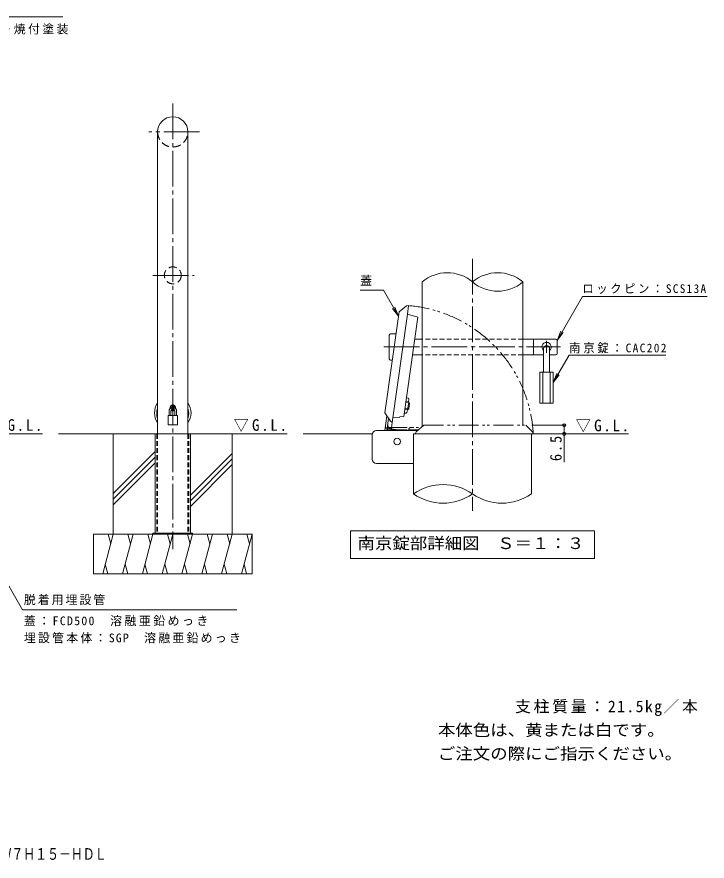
# Model space of a CAD drawing. Units: millimetres, scale not verified, with parts at other scales. Extents: x -1880 to 1872, y -1365 to 811.
# Drawn here: x 131 to 1872, y -1365 to 764 of the extents above; entities that cross this region are included whole.
import ezdxf
from ezdxf.enums import TextEntityAlignment as Align

# ---------------------------------------------------------------- set-up
doc = ezdxf.new("R2010")
doc.units = ezdxf.units.MM
doc.header["$LTSCALE"] = 10
doc.header["$PDMODE"] = 32
doc.header["$PDSIZE"] = 8
for name, pattern in [('CHAIN1', [8, 5, -1, 1, -1]), ('CHAIN2', [12, 9, -1, 1, -1]), ('DASHED1', [1.8, 1.2, -0.6]), ('DASHED2', [3, 2, -1]), ('DOUBLE_CHAIN1', [8.8, 5, -1, 0.6, -0.6, 0.6, -1])]:
    doc.linetypes.add(name, pattern=pattern)
for name, color, linetype, lineweight in [('B-0_通り芯', 4, 'Continuous', 9), ('B-1_躯体', 3, 'Continuous', 9), ('B-2_仕上', 3, 'Continuous', 9), ('B-4_文字', 7, 'Continuous', 9), ('B-5_建具', 7, 'Continuous', 9), ('B-6_間仕切', 7, 'Continuous', 9), ('B-9_記号', 7, 'Continuous', 9), ('B-A_インテリア', 2, 'Continuous', 9), ('B-B_衛生陶器', 2, 'Continuous', 9), ('B-E_見え係り', 6, 'Continuous', 5), ('C-0_通り芯', 4, 'Continuous', 9), ('C-1_躯体', 7, 'Continuous', 9), ('C-2_仕上', 3, 'Continuous', 9), ('C-3_寸法', 3, 'DASHED1', 9), ('C-5_建具', 7, 'Continuous', 9), ('C-6_間仕切', 2, 'Continuous', 9), ('C-E_見え係り', 6, 'Continuous', 5)]:
    doc.layers.add(name, color=color, linetype=linetype, lineweight=lineweight)
doc.layers.add('F-5_F-5ﾚｲﾔ', color=2, linetype='Continuous')
doc.layers.add('F-F_F-Fﾚｲﾔ', color=2, linetype='Continuous')
doc.styles.add('ＭＳ ゴシック', font='')
doc.styles.get('ＭＳ ゴシック').set_extended_font_data('MS Gothic')

msp = doc.modelspace()

# ---------------------------------------------------------------- linework, layer by layer
at = {"layer": 'B-0_通り芯', "color": 7, "linetype": 'CHAIN2'}
for p, q in [((1279.93, 153.98), (1279.93, -481.34)), ((1056.43, -68.12), (1501.78, -68.12))]:
    msp.add_line(p, q, dxfattribs=at)
at = {"layer": 'B-0_通り芯'}
for p, q in [((1113.85, 35.22), (1094.88, 20.55)), ((1059.08, -234.19), (1094.88, 20.55)), ((1077.52, -258.62), (1115.87, 14.23)), ((1141.81, 7.22), (1106.62, -243.22)), ((1115.87, 14.23), (1141.81, 7.22)), ((1072.96, -255.69), (1059.08, -234.19)), ((1096.15, -245.81), (1079.36, -245.55)), ((1096.33, -244.57), (1096.15, -245.81)), ((1096.33, -244.57), (1106.62, -243.22)), ((1077.52, -258.62), (1072.96, -255.69)), ((1428.43, -287.45), (1131.43, -287.45)), ((1131.43, -438.77), (1131.43, -287.45)), ((1135.62, -287.45), (1411.15, -287.45)), ((1428.43, -287.45), (1428.43, -438.77))]:
    msp.add_line(p, q, dxfattribs=at)
at = {"layer": 'B-0_通り芯', "linetype": 'DOUBLE_CHAIN1'}
for p, q in [((1137.88, -282.53), (1157.25, -265.79)), ((1157.25, -265.79), (1414.49, -265.79)), ((1431.65, -282.53), (1414.49, -265.79)), ((1135.62, -287.45), (1137.88, -282.53))]:
    msp.add_line(p, q, dxfattribs=at)
at = {"layer": 'B-0_通り芯'}
msp.add_lwpolyline([(1113.85, 35.22), (1118.96, 36.18), (1115.87, 14.23)], dxfattribs=at)
at = {"layer": 'B-0_通り芯', "linetype": 'DOUBLE_CHAIN1'}
msp.add_lwpolyline([(1431.65, -282.53), (1433.32, -287.45), (1411.15, -287.45)], dxfattribs=at)
msp.add_arc((1089.99, -306.45), 343.86, 3.1675, 85.1675, dxfattribs=at)
at = {"layer": 'B-0_通り芯'}
for centre, start, end in [((1205.68, -544.82), 55.00314, 124.99686), ((1205.68, -332.72), 235.00314, 304.99686), ((1354.18, -332.72), 235.00314, 304.99686)]:
    msp.add_arc(centre, 129.46, start, end, dxfattribs=at)
at = {"layer": 'B-1_躯体'}
for p, q in [((1026.82, -351.12), (1026.82, -289.79)), ((1037.82, -278.79), (1142.21, -278.79)), ((1037.76, -362.12), (1131.43, -362.12))]:
    msp.add_line(p, q, dxfattribs=at)
for centre, start, end in [((1037.82, -289.79), 90, 180), ((1037.82, -351.12), 180, 270)]:
    msp.add_arc(centre, 11, start, end, dxfattribs=at)
at = {"layer": 'B-2_仕上'}
for p, q in [((1152.76, 95.87), (1152.76, -269.66)), ((1407.1, 95.87), (1407.1, -265.79))]:
    msp.add_line(p, q, dxfattribs=at)
for centre, start, end in [((1216.35, 20.9), 49.69653, 130.30347), ((1343.51, 20.9), 49.69653, 130.30347), ((1343.51, 170.83), 229.69653, 310.30347)]:
    msp.add_arc(centre, 98.3, start, end, dxfattribs=at)
at = {"layer": 'B-4_文字'}
for p, q in [((1514.21, -265.79), (1429.42, -265.79)), ((1511.21, -265.79), (1511.21, -287.45)), ((1514.21, -287.45), (1451.26, -287.45)), ((1511.21, -287.45), (1511.21, -358.35))]:
    msp.add_line(p, q, dxfattribs=at)
for p in [(1511.21, -265.79), (1511.21, -287.45)]:
    msp.add_point(p, dxfattribs=at)
at = {"layer": 'B-5_建具'}
for p, q in [((1055.49, 75), (996.69, 75)), ((1055.49, 75), (1093.32, 9.47)), ((1078.1, 29.31), (1093.32, 9.47)), ((1083.75, 32.57), (1093.32, 9.47)), ((1493.51, -51.45), (1503.07, -28.36)), ((1493.51, -51.45), (1508.73, -31.62)), ((1483.51, -157.94), (1493.07, -134.84)), ((1483.51, -157.94), (1498.73, -138.11)), ((971.93, -531.7), (1587.93, -531.7)), ((971.93, -531.7), (971.93, -601.7)), ((1587.93, -531.7), (1587.93, -601.7)), ((971.93, -601.7), (1587.93, -601.7))]:
    msp.add_line(p, q, dxfattribs=at)
for points in [[(1493.51, -51.45), (1557.28, 59.01), (1871.66, 59.01)], [(1483.51, -157.94), (1523.68, -88.45), (1767.27, -88.45)]]:
    msp.add_lwpolyline(points, dxfattribs=at)
at = {"layer": 'B-6_間仕切'}
for p, q in [((1070.17, -98.12), (1070.17, -38.12)), ((1073.51, -34.79), (1087.05, -34.79)), ((1152.76, -48.12), (1133.98, -48.12)), ((1490.17, -48.12), (1407.1, -48.12)), ((1433.51, -48.12), (1433.51, -88.12)), ((1493.51, -51.45), (1493.51, -84.79)), ((1077.68, -101.45), (1073.51, -101.45)), ((1152.76, -88.12), (1128.36, -88.12)), ((1459.34, -88.12), (1407.1, -88.12)), ((1490.17, -88.12), (1474.34, -88.12))]:
    msp.add_line(p, q, dxfattribs=at)
at = {"layer": 'B-6_間仕切', "linetype": 'DASHED1'}
for p, q in [((1407.1, -48.12), (1152.76, -48.12)), ((1407.1, -88.12), (1152.76, -88.12))]:
    msp.add_line(p, q, dxfattribs=at)
at = {"layer": 'B-6_間仕切', "linetype": 'CHAIN1'}
msp.add_line((1466.84, -53.06), (1466.84, -83.27), dxfattribs=at)
at = {"layer": 'B-6_間仕切', "color": 2}
for p, q in [((1058.53, -278.79), (1063.78, -241.47)), ((1064.69, -273.28), (1068.2, -248.32))]:
    msp.add_line(p, q, dxfattribs=at)
at = {"layer": 'B-6_間仕切', "color": 2, "linetype": 'DASHED1'}
for p, q in [((1063.92, -278.79), (1064.69, -273.28)), ((1096.7, -277.83), (1064.35, -273.28)), ((1119.27, -278.79), (1119.27, -276.45))]:
    msp.add_line(p, q, dxfattribs=at)
at = {"layer": 'B-6_間仕切', "color": 2, "linetype": 'DOUBLE_CHAIN1'}
for p, q in [((1065.6, -271.45), (1150.69, -271.45)), ((1065.6, -278.79), (1065.6, -271.45)), ((1065.6, -276.79), (1119.32, -276.79)), ((1119.32, -276.79), (1144.52, -276.79))]:
    msp.add_line(p, q, dxfattribs=at)
at = {"layer": 'B-6_間仕切'}
for centre, radius, start, end in [((1073.51, -38.12), 3.33, 90, 180), ((1466.84, -68.12), 11.67, 310.00473, 229.99223), ((1490.17, -51.45), 3.33, 0, 90), ((1490.17, -84.79), 3.33, 270, 0), ((1073.51, -98.12), 3.33, 180, 270)]:
    msp.add_arc(centre, radius, start, end, dxfattribs=at)
at = {"layer": 'B-6_間仕切', "color": 2}
msp.add_arc((1065.05, -268.33), 5, 172, 262, dxfattribs=at)
at = {"layer": 'B-6_間仕切', "color": 2, "linetype": 'DOUBLE_CHAIN1'}
for centre, radius, end in [((1124.27, -276.45), 5, 180), ((1129.99, -287.45), 10.67, 125.65749)]:
    msp.add_arc(centre, radius, 90, end, dxfattribs=at)
at = {"layer": 'B-6_間仕切', "color": 2, "linetype": 'DASHED1'}
msp.add_arc((1094.38, -294.33), 16.67, 68.88372, 82, dxfattribs=at)
at = {"layer": 'B-9_記号'}
for p, q in [((1074.69, -278.79), (1077.52, -258.62)), ((1103.9, -278.79), (1075.25, -274.76))]:
    msp.add_line(p, q, dxfattribs=at)
msp.add_arc((1076.74, -264.2), 10.67, 172, 262, dxfattribs=at)
at = {"layer": 'B-A_インテリア'}
for p, q in [((1459.34, -72.29), (1459.34, -131.45)), ((1474.34, -72.29), (1474.34, -131.45)), ((1450.17, -131.45), (1483.51, -131.45)), ((1457.67, -131.45), (1457.67, -209.79)), ((1476.01, -131.45), (1476.01, -209.79)), ((1483.51, -131.45), (1483.51, -209.79))]:
    msp.add_line(p, q, dxfattribs=at)
msp.add_lwpolyline([(1450.17, -131.45), (1450.17, -209.79), (1483.51, -209.79)], dxfattribs=at)
msp.add_arc((1466.84, -72.29), 7.5, 0, 180, dxfattribs=at)
at = {"layer": 'B-B_衛生陶器'}
for p, q in [((1111.5, -208.49), (1121.4, -209.89)), ((1111.87, -205.85), (1119.13, -206.87)), ((1113.14, -196.78), (1118.32, -197.5)), ((1116.35, -226.68), (1119.13, -206.87)), ((1119.4, -200.18), (1118.32, -197.5)), ((1119.4, -200.18), (1118.47, -206.78)), ((1119.13, -206.87), (1121.4, -209.89)), ((1119.36, -224.41), (1121.4, -209.89)), ((1109.08, -225.66), (1116.35, -226.68)), ((1109.46, -223.02), (1119.36, -224.41)), ((1114.76, -233.19), (1112.98, -235.46)), ((1115.69, -226.59), (1114.76, -233.19)), ((1116.35, -226.68), (1119.36, -224.41)), ((1107.81, -234.74), (1112.98, -235.46))]:
    msp.add_line(p, q, dxfattribs=at)
at = {"layer": 'B-E_見え係り'}
for p, q in [((852.76, -287.45), (1027.07, -287.45)), ((1428.43, -287.45), (1673.76, -287.45))]:
    msp.add_line(p, q, dxfattribs=at)
at = {"layer": 'B-E_見え係り', "color": 4, "lineweight": 9}
msp.add_circle((1089.99, -306.45), 8.33, dxfattribs=at)
at = {"layer": 'C-0_通り芯', "color": 7, "linetype": 'CHAIN2'}
for p, q in [((524.1, 546.27), (524.1, -578.09)), ((591.44, 474.4), (463.92, 474.4)), ((473.99, 112.55), (578.08, 112.55))]:
    msp.add_line(p, q, dxfattribs=at)
at = {"layer": 'C-0_通り芯'}
for p, q in [((517.1, -220.81), (517.1, -222.72)), ((531.1, -220.81), (531.1, -222.72)), ((568.65, -287.45), (479.55, -287.45)), ((479.55, -537.45), (479.55, -287.45)), ((568.65, -537.45), (568.65, -287.45))]:
    msp.add_line(p, q, dxfattribs=at)
at = {"layer": 'C-0_通り芯', "linetype": 'DASHED1'}
for p, q in [((483.75, -287.45), (483.75, -537.45)), ((564.45, -287.45), (564.45, -537.45))]:
    msp.add_line(p, q, dxfattribs=at)
at = {"layer": 'C-0_通り芯'}
for centre, radius, start, end in [((522.3, -234.58), 44.26, 145.23146, 214.76854), ((525.89, -234.58), 44.26, 325.23213, 34.76787), ((522.3, -235.91), 38.66, 160.1295, 199.8705), ((524.1, -220.81), 7, 359.99939, 180.00061), ((524.1, -222.72), 7, 179.99939, 187.6925), ((524.1, -222.72), 7, 229.58139, 310.41597), ((524.1, -222.72), 7, 352.30522, 0.00061), ((525.89, -235.91), 38.66, 340.1308, 19.8692)]:
    msp.add_arc(centre, radius, start, end, dxfattribs=at)
at = {"layer": 'C-1_躯体'}
for p, q in [((574.1, -537.45), (474.1, -537.45)), ((474.1, -537.45), (474.1, -540.65)), ((511.6, -537.45), (511.6, -540.65)), ((536.6, -537.45), (536.6, -540.65)), ((574.1, -537.45), (574.1, -540.65))]:
    msp.add_line(p, q, dxfattribs=at)
at = {"layer": 'C-2_仕上'}
for p, q in [((485.95, 474.4), (485.95, -287.45)), ((562.25, 474.4), (562.25, -287.45))]:
    msp.add_line(p, q, dxfattribs=at)
at = {"layer": 'C-2_仕上', "linetype": 'DASHED2'}
msp.add_circle((524.1, 112.55), 21.35, dxfattribs=at)
at = {"layer": 'C-2_仕上'}
msp.add_arc((524.1, 474.4), 38.15, 0, 180, dxfattribs=at)
at = {"layer": 'C-2_仕上', "linetype": 'DASHED2'}
msp.add_arc((524.1, 474.4), 38.15, 180.14683, 0, dxfattribs=at)
at = {"layer": 'C-3_寸法'}
for p, q in [((485.95, -287.45), (485.95, -537.45)), ((562.25, -287.45), (562.25, -537.45))]:
    msp.add_line(p, q, dxfattribs=at)
at = {"layer": 'C-5_建具'}
for p, q in [((-316.99, 764.46), (246.38, 764.47)), ((521.6, -226.42), (521.6, -216.88)), ((526.6, -226.42), (526.6, -216.88)), ((-48.17, -394.55), (144.9, -731.35)), ((685.96, -731.35), (144.9, -731.35))]:
    msp.add_line(p, q, dxfattribs=at)
for centre, radius, start, end in [((524.1, -221.65), 6, 349.8367, 190.1633), ((524.1, -221.65), 6, 234.7027, 305.2973), ((522.6, -216.88), 1, 107.45982, 180), ((522.6, -226.42), 1, 180, 252.54018), ((525.6, -216.88), 1, 0, 72.54018), ((525.6, -226.42), 1, 287.45982, 0)]:
    msp.add_arc(centre, radius, start, end, dxfattribs=at)
at = {"layer": 'C-6_間仕切'}
for p, q in [((514.6, -230.15), (514.6, -240.65)), ((519.1, -230.15), (519.1, -240.65)), ((529.1, -230.15), (529.1, -240.65)), ((533.6, -230.15), (533.6, -240.65)), ((512.1, -240.65), (536.1, -240.65)), ((536.1, -240.65), (536.1, -264.15))]:
    msp.add_line(p, q, dxfattribs=at)
msp.add_lwpolyline([(512.1, -240.65), (512.1, -264.15), (536.1, -264.15)], dxfattribs=at)
for radius, start, end in [(9.5, 105.25735, 180), (5, 119.99915, 180), (9.5, 0, 74.74271), (5, 0, 60.00085)]:
    msp.add_arc((524.1, -230.15), radius, start, end, dxfattribs=at)
at = {"layer": 'C-E_見え係り'}
for p, q in [((-54.57, -287.45), (195.43, -287.45)), ((235.95, -287.45), (485.95, -287.45)), ((374.1, -540.65), (374.1, -287.45)), ((562.25, -287.45), (812.22, -287.45)), ((674.1, -540.65), (674.1, -287.45)), ((479.55, -332.19), (374.1, -437.64)), ((674.1, -336.53), (568.65, -441.98)), ((479.55, -346.34), (374.1, -451.79)), ((479.55, -360.48), (374.1, -465.93)), ((674.1, -350.67), (568.65, -456.12)), ((674.1, -364.81), (568.65, -470.26)), ((324.1, -540.65), (724.1, -540.65)), ((324.1, -640.65), (324.1, -540.65)), ((374.1, -540.65), (347.3, -640.65)), ((361.05, -540.65), (367.57, -565)), ((424.1, -540.65), (397.3, -640.65)), ((411.05, -540.65), (417.57, -565)), ((474.1, -540.65), (447.3, -640.65)), ((461.05, -540.65), (467.57, -565)), ((524.1, -540.65), (497.3, -640.65)), ((511.05, -540.65), (517.57, -565)), ((574.1, -540.65), (547.3, -640.65)), ((561.05, -540.65), (567.57, -565)), ((624.1, -540.65), (597.3, -640.65)), ((611.05, -540.65), (617.57, -565)), ((674.1, -540.65), (647.3, -640.65)), ((661.05, -540.65), (667.57, -565)), ((724.1, -540.65), (697.3, -640.65)), ((711.05, -540.65), (717.57, -565)), ((724.1, -640.65), (724.1, -540.65)), ((360.35, -640.65), (353.83, -616.3)), ((410.35, -640.65), (403.83, -616.3)), ((460.35, -640.65), (453.83, -616.3)), ((510.35, -640.65), (503.83, -616.3)), ((560.35, -640.65), (553.83, -616.3)), ((610.35, -640.65), (603.83, -616.3)), ((660.35, -640.65), (653.83, -616.3)), ((710.35, -640.65), (703.83, -616.3)), ((324.1, -640.65), (724.1, -640.65))]:
    msp.add_line(p, q, dxfattribs=at)

# ---------------------------------------------------------------- texts
at = {"layer": 'B-4_文字', "color": 2, "insert": (1540.25, -283.32), "char_height": 29.33, "attachment_point": 7, "style": 'ＭＳ ゴシック'}
msp.add_mtext('\\T1.22;\\W0.95;▽G.L.', dxfattribs=at)
at = {"layer": 'B-4_文字', "color": 2, "insert": (1505.21, -355.96), "char_height": 29.33, "attachment_point": 7, "rotation": 90, "style": 'ＭＳ ゴシック'}
msp.add_mtext('\\T1.27;\\W0.9;6.5', dxfattribs=at)
at = {"layer": 'B-5_建具', "style": 'ＭＳ ゴシック'}
msp.add_text('蓋', height=21.99, dxfattribs=at).set_placement((996.69, 81.66), align=Align.BOTTOM_LEFT)
at = {"layer": 'B-5_建具', "color": 2, "style": 'ＭＳ ゴシック', "width": 1.1}
msp.add_text('南京錠部詳細図\u3000Ｓ＝１：３', height=29.33, dxfattribs=at).set_placement((989.93, -586.7), align=Align.BOTTOM_LEFT)
at = {"layer": 'B-5_建具', "char_height": 21.99, "attachment_point": 7, "style": 'ＭＳ ゴシック'}
for s, insert in [('\\T1.23;\\W0.95;ロックピン：SCS13A', (1557.28, 65.67)), ('\\T1.25;\\W0.95;南京錠：CAC202', (1523.68, -84.32))]:
    msp.add_mtext(s, dxfattribs=dict(at, insert=insert))
at = {"layer": 'C-5_建具', "char_height": 21.99, "attachment_point": 7, "style": 'ＭＳ ゴシック'}
for s, insert in [('\\T1.2;STK400\u3000溶融亜鉛めっき＋焼付塗装', (-308.61, 720.13)), ('\\T1.17;脱着用埋設管', (148.46, -719.49)), ('\\T1.21;蓋：FCD500\u3000溶融亜鉛めっき', (148.46, -772.44)), ('\\T1.19;埋設管本体：SGP\u3000溶融亜鉛めっき', (148.46, -815.49))]:
    msp.add_mtext(s, dxfattribs=dict(at, insert=insert))
at = {"layer": 'C-5_建具', "color": 2, "char_height": 29.33, "attachment_point": 7, "style": 'ＭＳ ゴシック'}
for insert in [(60.71, -282.23), (677.51, -282.23)]:
    msp.add_mtext('\\T1.22;\\W0.95;▽G.L.', dxfattribs=dict(at, insert=insert))
at = {"layer": 'F-5_F-5ﾚｲﾔ', "style": 'ＭＳ ゴシック', "width": 1.1}
for s, p in [('本体色は、黄または白です。', (1192.64, -1057.84)), ('ご注文の際にご指示ください。', (1192.64, -1117.31))]:
    msp.add_text(s, height=29.33, dxfattribs=at).set_placement(p, align=Align.BOTTOM_LEFT)
at = {"layer": 'F-5_F-5ﾚｲﾔ', "insert": (1387.34, -999.01), "char_height": 29.33, "attachment_point": 7, "style": 'ＭＳ ゴシック'}
msp.add_mtext('\\T1.17;支柱質量：21.5kg／本', dxfattribs=at)
at = {"layer": 'F-F_F-Fﾚｲﾔ', "style": 'ＭＳ ゴシック', "width": 0.75}
msp.add_text('車止め\u3000スチール製\u3000アーチ型横バー付\u3000脱着式\u3000鋳鉄製蓋\u3000鍵付\u3000ＹＢＷ７Ｈ１５－ＨＤＬ', height=29.33, dxfattribs=at).set_placement((-903.02, -1370.49), align=Align.BOTTOM_LEFT)

doc.saveas('drawing.dxf')
